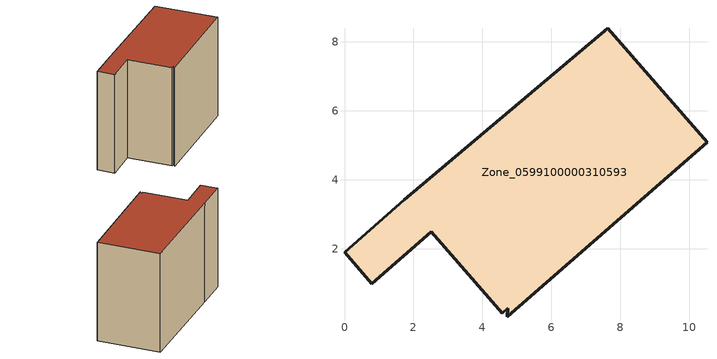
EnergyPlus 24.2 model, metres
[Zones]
Zone_0599100000310593
 floor ground (C_G): 0,1.9 1.73,3.41 7.63,8.39 10.52,5.08 4.72,0.02 4.74,0.27 4.58,0.13 2.52,2.49 0.79,0.98 z0
 wall outside (C_F): 1.73,3.41 0,1.9 0.79,0.98 2.52,2.49 4.58,0.13 4.74,0.27 4.72,0.02 10.52,5.08 7.63,8.39 1.73,3.41 z0:7.21
 roof outside (C_R): 4.58,0.13 4.74,0.27 4.72,0.02 10.52,5.08 7.63,8.39 1.73,3.41 0,1.9 0.79,0.98 2.52,2.49 z7.21
[BUILDING]
Pand.0599100000310593: North Axis=0; Terrain=City; Loads Convergence Tolerance Value=0.04; Temperature Convergence Tolerance Value=0.4; Solar Distribution=FullExterior; Maximum Number of Warmup Days=25; Minimum Number of Warmup Days=1
[Site:Location]
Rotterdam.The.Hague.AP_ZH_NLD Design_Conditions: Latitude=51.96; Longitude=4.45; Time Zone=1; Elevation=-4.5
[SITE:GROUNDTEMPERATURE:BUILDINGSURFACE]
18, 18, 18, 18, 18, 18, 18, 18, 18, 18, 18, 18
[MATERIAL] Thermal Absorptance=0.9; Solar Absorptance=0.7; Visible Absorptance=0.7
Name | Roughness | Thickness | Conductivity | Density | Specific Heat
G.TI.1946 | MediumSmooth | 0.15 | 1 | 540 | 1210
F.TI.1946 | Rough | 0.3 | 0.857143 | 1920 | 840
R.TI.1946 | MediumRough | 0.2 | 0.1 | 1500 | 1000
[CONSTRUCTION]
C_G: G.TI.1946
C_F: F.TI.1946
C_R: R.TI.1946
[ZONE]
Zone_0599100000310593: Type=1; Multiplier=1; Ceiling Height=Autocalculate; Volume=Autocalculate; Floor Area=autocalculate; Part of Total Floor Area=Yes
[ZONEINFILTRATION:DESIGNFLOWRATE]
Infil_Zone_0599100000310593: Zone or ZoneList or Space or SpaceList=Zone_0599100000310593; Schedule=AlwaysOn; Design Flow Rate Calculation Method=Flow/Area; Flow Rate per Floor Area=0.003; Constant Term Coefficient=1; Temperature Term Coefficient=0; Velocity Term Coefficient=0; Velocity Squared Term Coefficient=0
[HVACTEMPLATE:ZONE:IDEALLOADSAIRSYSTEM]
Zone_0599100000310593: Maximum Heating Supply Air Temperature=50; Minimum Cooling Supply Air Temperature=13; Maximum Heating Supply Air Humidity Ratio=0.0156; Minimum Cooling Supply Air Humidity Ratio=0.0077; Heating Limit=NoLimit; Cooling Limit=NoLimit; Dehumidification Control Type=ConstantSensibleHeatRatio; Cooling Sensible Heat Ratio=0.7; Dehumidification Setpoint=60; Humidification Control Type=None; Humidification Setpoint=30; Outdoor Air Method=None; Outdoor Air Flow Rate per Person=0.00944; Outdoor Air Flow Rate per Zone Floor Area=0; Outdoor Air Flow Rate per Zone=0; Demand Controlled Ventilation Type=None; Outdoor Air Economizer Type=NoEconomizer; Heat Recovery Type=None; Sensible Heat Recovery Effectiveness=0.7; Latent Heat Recovery Effectiveness=0.65
[ZONECONTROL:THERMOSTAT]
ThermostatControl_Zone_0599100000310593: Zone or ZoneList=Zone_0599100000310593; Control Type Schedule=DualSetpointControlType; Control 1=Thermostat_Zone_0599100000310593; Temperature Difference Between Cutout And Setpoint=0
[THERMOSTATSETPOINT:DUALSETPOINT]
Thermostat_Zone_0599100000310593: Heating Setpoint Temperature Schedule=HeatingSetpoint_Zone_0599100000310593; Cooling Setpoint Temperature Schedule=CoolingSetpoint_Zone_0599100000310593
[SCHEDULE:COMPACT]
HeatingSetpoint_Zone_0599100000310593: Through: 12/31, For: AllDays, Until: 24:00, 21
CoolingSetpoint_Zone_0599100000310593: Through: 12/31, For: AllDays, Until: 24:00, 24
DualSetpointControlType: Through: 12/31, For: AllDays, Until: 24:00, 4
AlwaysOn: Through: 12/31, For: AllDays, Until: 24:00, 1
